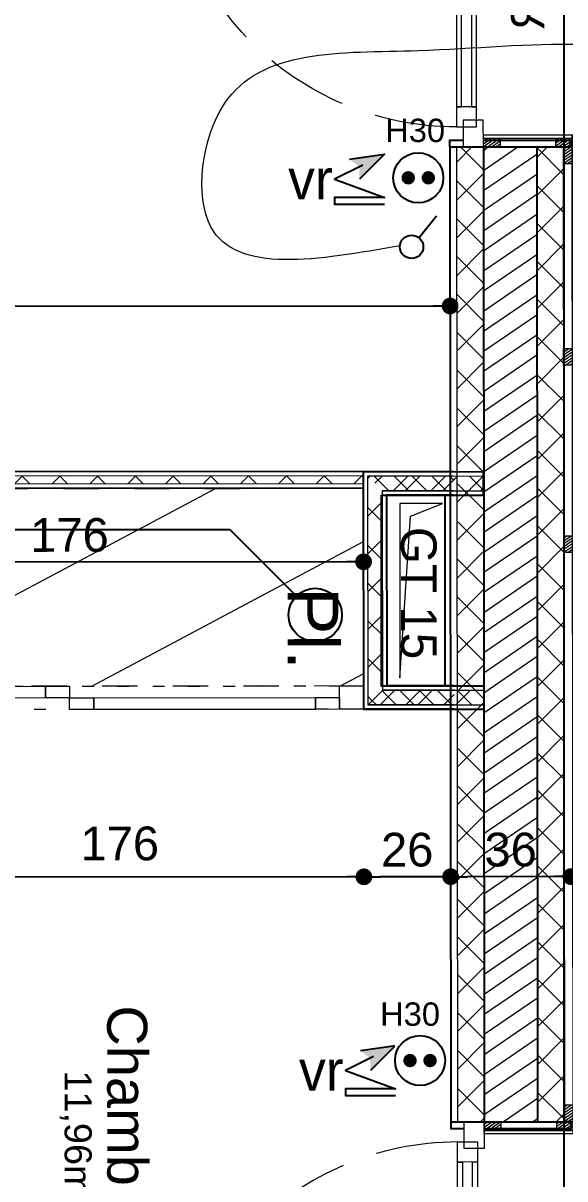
# Model space of a CAD drawing. Header units: centimetres. Extents: x 39595 to 63691, y -25920 to -14518.
# Drawn here: x 56131.1 to 56293.4, y -24586.4 to -24240.4 of the extents above; entities that cross this region are included whole.
import ezdxf

# ---------------------------------------------------------------- set-up
doc = ezdxf.new("R2010")
doc.units = ezdxf.units.CM
doc.header["$LTSCALE"] = 50.8
doc.header["$PDMODE"] = 1
doc.header["$PDSIZE"] = -2
for name, pattern in [('Style de ligne -1', [0.41664, 0.20828, -0.20836]), ('Style de ligne -2', [0.694425, 0.48607, -0.208355]), ('Style de ligne -5', [0.20828, 0.069425, -0.138855])]:
    doc.linetypes.add(name, pattern=pattern)
for name, color, linetype in [('3-BAT C-Niveau-3', 7, 'Continuous'), ('prlm-GT', 242, 'Continuous'), ('prlm-VMC', 62, 'Continuous')]:
    doc.layers.add(name, color=color, linetype=linetype)
doc.layers.add('prlm-ELEC-CFO', color=1, linetype='Continuous', lineweight=25)
doc.layers.add('prlm-ZEROPLOT', color=254, linetype='Continuous', plot=False)
doc.styles.add('Arial', font='arial.ttf')
doc.styles.add('Geneva', font='')
doc.styles.add('Helvetica', font='arial.ttf')
doc.styles.add('Lucida Grande', font='')
doc.styles.add('prlm-elec-cfo', font='comic.ttf', dxfattribs={"height": 12})
doc.styles.get('Geneva').set_extended_font_data('Geneva')
doc.styles.get('Lucida Grande').set_extended_font_data('Lucida Grande')
doc.dimstyles.new('IS', dxfattribs={"dimtxt": 10.08724, "dimasz": 5.007446, "dimexe": 2, "dimexo": 10, "dimgap": 3, "dimtad": 1, "dimdec": 1, "dimtxsty": 'Helvetica', "dimblk": 'DOT', "dimblk1": 'DOT', "dimblk2": 'DOT', "dimcen": 0, "dimdle": 10, "dimazin": 0, "dimtfac": 0.8, "dimtdec": 1, "dimtix": 1, "dimtmove": 0, "dimatfit": 0, "dimldrblk": 'VW_FILLEDARROW-1', "dimfxl": 1, "dimfrac": 2, "dimtolj": 1, "dimarcsym": 0})
pattern_1 = [(315.0531, (47512.718, 24548.3464), (5.6516092, 5.6620945), []), (45.0531, (47512.718, 24548.3464), (5.6620945, -5.6516092), [])]
pattern_2 = [(45, (0, 0), (0, -1), [])]

# ---------------------------------------------------------------- blocks, each defined once
blk = doc.blocks.new('PORTE FENETRE TYPE 3bis')
at = {"color": 7, "linetype": 'Style de ligne -2', "lineweight": 5}
blk.add_line((4, 16), (4, 103), dxfattribs=at)
at = {"color": 7, "linetype": 'Continuous', "lineweight": 25, "flags": 128}
for points in [[(-2, 18), (0, 18), (0, 14)], [(97, 18), (95, 18), (95, 14)], [(0, 7.7), (0, -18), (-2, -18)], [(95, 7.7), (95, -18), (97, -18)]]:
    blk.add_lwpolyline(points, dxfattribs=at)
at = {"color": 7, "linetype": 'Continuous', "lineweight": 13, "flags": 128}
for points in [[(-2, 14), (6, 14), (6, 8), (-2, 8)], [(4, 16), (10, 16), (10, 10), (4, 10)], [(10, 16), (85, 16), (85, 14.5), (10, 14.5)], [(85, 16), (91, 16), (91, 10), (85, 10)], [(89, 14), (97, 14), (97, 8), (89, 8)], [(10, 11.5), (85, 11.5), (85, 10), (10, 10)]]:
    blk.add_lwpolyline(points, close=True, dxfattribs=at)
at = {"color": 7, "linetype": 'Style de ligne -2', "lineweight": 5}
blk.add_arc((4, 16), 87, 360, 90, dxfattribs=at)
at = {"color": 7, "insert": (23.21, -0.18), "char_height": 10.161, "attachment_point": 1, "line_spacing_factor": 0.978845, "style": 'Lucida Grande'}
blk.add_mtext('PF+VR ', dxfattribs=at)
blk = doc.blocks.new('Groupe-28-1')
at = {"linetype": 'Continuous', "lineweight": 5, "true_color": 0xc0c0c0}
h = blk.add_hatch(dxfattribs=at)
h.set_pattern_fill('BOIS 45', color=9, style=0, pattern_type=2)
h.set_pattern_definition(pattern_2)
h.paths.add_polyline_path([(17666.33, -46353.64), (17671.25, -46352.71), (17671.75, -46355.36), (17666.84, -46356.29)])
h = blk.add_hatch(dxfattribs=at)
h.set_pattern_fill('BOIS 45', color=9, style=0, pattern_type=2)
h.set_pattern_definition(pattern_2)
h.paths.add_polyline_path([(17645.01, -46357.67), (17649.93, -46356.74), (17650.43, -46359.4), (17645.52, -46360.33)])
h = blk.add_hatch(dxfattribs=at)
h.set_pattern_fill('BOIS 45', color=9, style=0, pattern_type=2)
h.set_pattern_definition(pattern_2)
h.paths.add_polyline_path([(17671.75, -46355.35), (17672.68, -46360.26), (17670.02, -46360.76), (17669.09, -46355.85)])
h = blk.add_hatch(dxfattribs=at)
h.set_pattern_fill('BOIS 45', color=9, style=0, pattern_type=2)
h.set_pattern_definition(pattern_2)
h.paths.add_polyline_path([(17682.96, -46414.54), (17683.89, -46419.45), (17681.23, -46419.95), (17680.3, -46415.04)])
h = blk.add_hatch(dxfattribs=at)
h.set_pattern_fill('BOIS 45', color=9, style=0, pattern_type=2)
h.set_pattern_definition(pattern_2)
h.paths.add_polyline_path([(17693.38, -46469.6), (17694.31, -46474.51), (17691.66, -46475.01), (17690.73, -46470.1)])
h = blk.add_hatch(dxfattribs=at)
h.set_pattern_fill('BOIS 45', color=9, style=0, pattern_type=2)
h.set_pattern_definition(pattern_2)
h.paths.add_polyline_path([(17725.08, -46636.97), (17726.01, -46641.88), (17723.36, -46642.38), (17722.43, -46637.47)])
h = blk.add_hatch(dxfattribs=at)
h.set_pattern_fill('BOIS 45', color=9, style=0, pattern_type=2)
h.set_pattern_definition(pattern_2)
h.paths.add_polyline_path([(17726.51, -46644.53), (17721.6, -46645.47), (17721.1, -46642.81), (17726.01, -46641.88)])
h = blk.add_hatch(dxfattribs=at)
h.set_pattern_fill('BOIS 45', color=9, style=0, pattern_type=2)
h.set_pattern_definition(pattern_2)
h.paths.add_polyline_path([(17705.19, -46648.57), (17700.28, -46649.5), (17699.78, -46646.85), (17704.69, -46645.92)])
at = {"color": 7, "linetype": 'Continuous', "lineweight": 13, "flags": 128}
for points in [[(17645.05, -46357.67), (17644.87, -46356.68), (17671.06, -46351.72), (17671.25, -46352.71)], [(17666.33, -46353.64), (17671.25, -46352.71), (17671.75, -46355.36), (17666.84, -46356.29)], [(17671.02, -46351.73), (17672, -46351.55), (17727.64, -46645.34), (17726.66, -46645.53)], [(17645.01, -46357.67), (17649.93, -46356.74), (17650.43, -46359.4), (17645.52, -46360.33)], [(17671.75, -46355.35), (17672.68, -46360.26), (17670.02, -46360.76), (17669.09, -46355.85)], [(17682.96, -46414.54), (17683.89, -46419.45), (17681.23, -46419.95), (17680.3, -46415.04)], [(17693.38, -46469.6), (17694.31, -46474.51), (17691.66, -46475.01), (17690.73, -46470.1)], [(17725.08, -46636.97), (17726.01, -46641.88), (17723.36, -46642.38), (17722.43, -46637.47)], [(17726.51, -46644.53), (17721.6, -46645.47), (17721.1, -46642.81), (17726.01, -46641.88)], [(17705.19, -46648.57), (17700.28, -46649.5), (17699.78, -46646.85), (17704.69, -46645.92)], [(17726.47, -46644.54), (17726.66, -46645.53), (17700.46, -46650.49), (17700.28, -46649.5)]]:
    blk.add_lwpolyline(points, close=True, dxfattribs=at)
at = {"color": 7, "linetype": 'Continuous', "lineweight": 5, "flags": 128}
blk.add_lwpolyline([(17699.78, -46646.85), (17723.36, -46642.38), (17669.1, -46355.86), (17645.52, -46360.33), (17645.01, -46357.67), (17671.25, -46352.71), (17726.51, -46644.53), (17700.28, -46649.5)], close=True, dxfattribs=at)
blk = doc.blocks.new('_DOT')
at = {"color": 0, "linetype": 'ByBlock', "lineweight": -2}
blk.add_line((-0.5, 0), (-1, 0), dxfattribs=at)
at = {"color": 0, "linetype": 'ByBlock', "const_width": 0.5}
blk.add_lwpolyline([(-0.25, 0, 1), (0.25, 0, 1)], format="xyb", close=True, dxfattribs=at)
blk = doc.blocks.new('*D69')
at = {"layer": '3-BAT C-Niveau-3', "color": 0, "linetype": 'Continuous', "lineweight": -2, "transparency": 16777216}
blk.add_line((56228.2, -24495.94), (56061.98, -24496.1), dxfattribs=at)
at = {"layer": 'Defpoints', "color": 0, "linetype": 'Continuous', "transparency": 16777216}
for p in [(56233.16, -24445.81), (56056.95, -24475.68), (56056.97, -24496.1)]:
    blk.add_point(p, dxfattribs=at)
at = {"layer": '3-BAT C-Niveau-3', "color": 0, "linetype": 'Continuous', "lineweight": -2, "transparency": 16777216, "xscale": 5.007446289062499, "yscale": 5.007446289062499, "zscale": 5.007446289062499}
for p, rotation in [((56056.97, -24496.1), 180.0531004058566), ((56233.21, -24495.94), 0.05310040585661646)]:
    blk.add_blockref('_DOT', p, dxfattribs=dict(at, rotation=rotation))
at = {"layer": '3-BAT C-Niveau-3', "color": 0, "linetype": 'Continuous', "lineweight": 5, "transparency": 16777216, "insert": (56160.08, -24486.02), "char_height": 10.087, "attachment_point": 5, "rotation": 0.0531, "style": 'Helvetica'}
blk.add_mtext('\\A1;176', dxfattribs=at)
blk = doc.blocks.new('VW_FILLEDARROW-1')
at = {"color": 0, "linetype": 'Continuous', "lineweight": 5, "flags": 128}
blk.add_lwpolyline([(-1.997, 0.535), (0, 0), (-1.997, -0.535)], close=True, dxfattribs=at)
blk = doc.blocks.new('*D70')
at = {"layer": '3-BAT C-Niveau-3', "color": 0, "linetype": 'Continuous', "lineweight": -2, "transparency": 16777216}
blk.add_line((56254.2, -24495.92), (56238.22, -24495.93), dxfattribs=at)
at = {"layer": 'Defpoints', "color": 0, "linetype": 'Continuous', "transparency": 16777216}
for p in [(56233.16, -24445.81), (56259.17, -24450.71), (56233.21, -24495.94)]:
    blk.add_point(p, dxfattribs=at)
at = {"layer": '3-BAT C-Niveau-3', "color": 0, "linetype": 'Continuous', "lineweight": -2, "transparency": 16777216, "xscale": 5.007446289062499, "yscale": 5.007446289062499, "zscale": 5.007446289062499}
for p, rotation in [((56233.21, -24495.94), 180.0531004058566), ((56259.21, -24495.91), 0.05310040585661646)]:
    blk.add_blockref('_DOT', p, dxfattribs=dict(at, rotation=rotation))
at = {"layer": '3-BAT C-Niveau-3', "color": 0, "linetype": 'Continuous', "lineweight": 5, "transparency": 16777216, "insert": (56246.2, -24487.88), "char_height": 10.087, "attachment_point": 5, "rotation": 0.0531, "style": 'Helvetica'}
blk.add_mtext('\\A1;26', dxfattribs=at)
blk = doc.blocks.new('*D76')
at = {"layer": '3-BAT C-Niveau-3', "color": 0, "linetype": 'Continuous', "lineweight": -2, "transparency": 16777216}
blk.add_line((56254.04, -24325.07), (55949.81, -24325.36), dxfattribs=at)
at = {"layer": 'Defpoints', "color": 0, "linetype": 'Continuous', "transparency": 16777216}
for p in [(55944.8, -24325.36), (56259.07, -24346.57), (55944.84, -24367.99)]:
    blk.add_point(p, dxfattribs=at)
at = {"layer": '3-BAT C-Niveau-3', "color": 0, "linetype": 'Continuous', "lineweight": -2, "transparency": 16777216, "xscale": 5.007446289062499, "yscale": 5.007446289062499, "zscale": 5.007446289062499}
for p, rotation in [((55944.8, -24325.36), 180.0531004058566), ((56259.05, -24325.07), 0.05310040585661646)]:
    blk.add_blockref('_DOT', p, dxfattribs=dict(at, rotation=rotation))
at = {"layer": '3-BAT C-Niveau-3', "color": 0, "linetype": 'Continuous', "lineweight": 5, "transparency": 16777216, "insert": (56101.92, -24317.17), "char_height": 10.087, "attachment_point": 5, "rotation": 0.0531, "style": 'Helvetica'}
blk.add_mtext('\\A1;314', dxfattribs=at)
blk = doc.blocks.new('*D77')
at = {"layer": '3-BAT C-Niveau-3', "color": 0, "linetype": 'Continuous', "lineweight": -2, "transparency": 16777216}
blk.add_line((56290.2, -24495.88), (56264.22, -24495.91), dxfattribs=at)
at = {"layer": 'Defpoints', "color": 0, "linetype": 'Continuous', "transparency": 16777216}
for p in [(56259.2, -24488.91), (56295.2, -24488.38), (56259.21, -24495.91)]:
    blk.add_point(p, dxfattribs=at)
at = {"layer": '3-BAT C-Niveau-3', "color": 0, "linetype": 'Continuous', "lineweight": -2, "transparency": 16777216, "xscale": 5.007446289062499, "yscale": 5.007446289062499, "zscale": 5.007446289062499}
for p, rotation in [((56259.21, -24495.91), 180.0531004058566), ((56295.21, -24495.88), 0.05310040585661646)]:
    blk.add_blockref('_DOT', p, dxfattribs=dict(at, rotation=rotation))
at = {"layer": '3-BAT C-Niveau-3', "color": 0, "linetype": 'Continuous', "lineweight": 5, "transparency": 16777216, "insert": (56277.2, -24487.85), "char_height": 10.087, "attachment_point": 5, "rotation": 0.0531, "style": 'Helvetica'}
blk.add_mtext('\\A1;36', dxfattribs=at)
blk = doc.blocks.new('*D87')
at = {"layer": '3-BAT C-Niveau-3', "color": 0, "linetype": 'Continuous', "lineweight": -2, "transparency": 16777216}
blk.add_line((56228.11, -24401.64), (56061.89, -24401.8), dxfattribs=at)
at = {"layer": 'Defpoints', "color": 0, "linetype": 'Continuous', "transparency": 16777216}
for p in [(56056.88, -24396.05), (56056.88, -24401.8), (56233.13, -24406.94)]:
    blk.add_point(p, dxfattribs=at)
at = {"layer": '3-BAT C-Niveau-3', "color": 0, "linetype": 'Continuous', "lineweight": -2, "transparency": 16777216, "xscale": 5.007446289062499, "yscale": 5.007446289062499, "zscale": 5.007446289062499}
for p, rotation in [((56056.88, -24401.8), 180.0531004058566), ((56233.12, -24401.64), 0.05310040585661646)]:
    blk.add_blockref('_DOT', p, dxfattribs=dict(at, rotation=rotation))
at = {"layer": '3-BAT C-Niveau-3', "color": 0, "linetype": 'Continuous', "lineweight": 5, "transparency": 16777216, "insert": (56145, -24393.68), "char_height": 10.087, "attachment_point": 5, "rotation": 0.0531, "style": 'Helvetica'}
blk.add_mtext('\\A1;176', dxfattribs=at)
blk = doc.blocks.new('*D106')
at = {"layer": '3-BAT C-Niveau-3', "color": 0, "linetype": 'Continuous', "lineweight": -2, "transparency": 16777216}
for p, q in [((56342.39, -24180.39), (56354.39, -24180.38)), ((56352.48, -24270.37), (56352.4, -24185.39)), ((56342.48, -24275.39), (56354.48, -24275.38))]:
    blk.add_line(p, q, dxfattribs=at)
at = {"layer": 'Defpoints', "color": 0, "linetype": 'Continuous', "transparency": 16777216}
for p in [(56294.92, -24180.44), (56352.39, -24180.38), (56261, -24275.47)]:
    blk.add_point(p, dxfattribs=at)
at = {"layer": '3-BAT C-Niveau-3', "color": 0, "linetype": 'Continuous', "lineweight": -2, "transparency": 16777216, "xscale": 5.007446289062499, "yscale": 5.007446289062499, "zscale": 5.007446289062499}
for p, rotation in [((56352.39, -24180.38), 90.05310040590868), ((56352.48, -24275.38), 270.0531004059087)]:
    blk.add_blockref('_DOT', p, dxfattribs=dict(at, rotation=rotation))
at = {"layer": '3-BAT C-Niveau-3', "color": 0, "linetype": 'Continuous', "lineweight": 5, "transparency": 16777216, "insert": (56363.12, -24227.87), "char_height": 10.087, "attachment_point": 5, "rotation": 270.0531, "style": 'Helvetica'}
blk.add_mtext('\\A1;95/215', dxfattribs=at)
blk = doc.blocks.new('*D107')
at = {"layer": '3-BAT C-Niveau-3', "color": 0, "linetype": 'Continuous', "lineweight": -2, "transparency": 16777216}
for p, q in [((56342.48, -24275.39), (56354.48, -24275.38)), ((56352.75, -24566.22), (56352.49, -24280.39)), ((56342.75, -24571.24), (56354.75, -24571.23))]:
    blk.add_line(p, q, dxfattribs=at)
at = {"layer": 'Defpoints', "color": 0, "linetype": 'Continuous', "transparency": 16777216}
for p in [(56261, -24275.47), (56352.48, -24275.38), (56261.28, -24571.32)]:
    blk.add_point(p, dxfattribs=at)
at = {"layer": '3-BAT C-Niveau-3', "color": 0, "linetype": 'Continuous', "lineweight": -2, "transparency": 16777216, "xscale": 5.007446289062499, "yscale": 5.007446289062499, "zscale": 5.007446289062499}
for p, rotation in [((56352.48, -24275.38), 90.05310040590868), ((56352.75, -24571.23), 270.0531004059087)]:
    blk.add_blockref('_DOT', p, dxfattribs=dict(at, rotation=rotation))
at = {"layer": '3-BAT C-Niveau-3', "color": 0, "linetype": 'Continuous', "lineweight": 5, "transparency": 16777216, "insert": (56360.66, -24423.3), "char_height": 10.087, "attachment_point": 5, "rotation": 270.0531, "style": 'Helvetica'}
blk.add_mtext('\\A1;296', dxfattribs=at)
blk = doc.blocks.new('Groupe-44-1')
at = {"linetype": 'Continuous', "lineweight": 5, "true_color": 0x808080}
h = blk.add_hatch(dxfattribs=at)
h.set_pattern_fill('02_ISOLANT', color=8, angle=10.7236, style=0, pattern_type=2)
h.set_pattern_definition([(55.723595, (0, 0), (-6.6106423, 4.5054865), []), (145.723595, (0, 0), (4.5054865, 6.6106423), [])])
h.paths.add_polyline_path([(17629.69, -46463.44), (17634.84, -46466.95), (17664.61, -46461.31), (17663.79, -46456.99)])
h = blk.add_hatch(dxfattribs=at)
h.set_pattern_fill('02_ISOLANT', color=8, angle=-169.2764, style=0, pattern_type=2)
h.set_pattern_definition([(-124.276405, (0, 0), (6.6106423, -4.5054865), []), (-34.276405, (0, 0), (-4.5054865, -6.6106423), [])])
h.paths.add_polyline_path([(17676.55, -46524.36), (17675.73, -46520.04), (17645.96, -46525.68), (17642.45, -46530.82)])
at = {"color": 7, "linetype": 'Continuous', "lineweight": 5}
for p, q in [((17628.17, -46462.41), (17663.55, -46455.71)), ((17629.69, -46463.44), (17663.79, -46456.99)), ((17629.69, -46463.44), (17663.79, -46456.99)), ((17634.84, -46466.95), (17664.61, -46461.31)), ((17634.84, -46466.95), (17664.61, -46461.31)), ((17675.73, -46520.04), (17645.96, -46525.68)), ((17675.73, -46520.04), (17645.96, -46525.68)), ((17676.79, -46525.64), (17641.42, -46532.34)), ((17676.55, -46524.36), (17642.45, -46530.82)), ((17676.55, -46524.36), (17642.45, -46530.82))]:
    blk.add_line(p, q, dxfattribs=at)
at = {"color": 7, "linetype": 'Continuous', "lineweight": 25}
for p, q in [((17628.17, -46462.41), (17663.55, -46455.71)), ((17664.85, -46462.59), (17663.55, -46455.71)), ((17636.35, -46467.98), (17664.85, -46462.59)), ((17675.49, -46518.76), (17646.99, -46524.16)), ((17675.49, -46518.76), (17676.79, -46525.64)), ((17676.79, -46525.64), (17641.42, -46532.34))]:
    blk.add_line(p, q, dxfattribs=at)
at = {"color": 7, "linetype": 'Continuous', "lineweight": 18}
blk.add_line((17664.85, -46462.59), (17675.49, -46518.76), dxfattribs=at)
blk = doc.blocks.new('xi.SA')
at = {"layer": 'prlm-ELEC-CFO', "color": 0}
blk.add_lwpolyline([(0.2, -1.28), (5.5, 5.28)], dxfattribs=at)
blk.add_circle((-2, -4), 3.5, dxfattribs=at)
blk = doc.blocks.new('xi.VR')
at = {"layer": 'prlm-ELEC-CFO', "lineweight": 5}
blk.add_hatch(color=0, dxfattribs=at).paths.add_polyline_path([(-3, 6), (-0.1, 3.7), (0, 0), (7.5, 7.5)])
at = {"layer": 'prlm-ELEC-CFO', "color": 0}
for points in [[(-3, 6), (7.5, 7.5), (0, 0)], [(0.95, 4.23), (-7.5, 0), (7.5, -5.5), (-7.5, -5.5), (-7.5, -7.5), (7.5, -7.5)]]:
    blk.add_lwpolyline(points, dxfattribs=at)
blk = doc.blocks.new('xi.PC')
at = {"color": 0, "lineweight": 5}
blk.add_wipeout([(-7.5, -7.5), (7.5, -7.5), (7.5, 7.5), (-7.5, 7.5)], dxfattribs=at).dxf.layer = 'prlm-ELEC-CFO'
at = {"layer": 'prlm-ELEC-CFO', "color": 0, "linetype": 'ByBlock', "lineweight": 5, "const_width": 2}
for points in [[(-4, 0, 1), (-2, 0, 1)], [(2, 0, 1), (4, 0, 1)]]:
    blk.add_lwpolyline(points, format="xyb", close=True, dxfattribs=at)
at = {"layer": 'prlm-ELEC-CFO', "color": 0, "linetype": 'ByBlock', "lineweight": -2}
blk.add_circle((0, 0), 7.5, dxfattribs=at)
blk = doc.blocks.new('Groupe-8-1')
at = {"color": 7, "linetype": 'Style de ligne -5', "lineweight": 5, "flags": 128}
blk.add_lwpolyline([(17641.44, -46532.26), (17468.27, -46565.06), (17466.97, -46558.18), (17640.13, -46525.39)], close=True, dxfattribs=at)
at = {"color": 7, "linetype": 'Continuous', "lineweight": 18, "flags": 128}
for points in [[(17641.44, -46532.26), (17634.33, -46533.61), (17633.03, -46526.73), (17640.13, -46525.39)], [(17634.33, -46533.61), (17627.22, -46534.96), (17626.57, -46531.52), (17633.68, -46530.17)], [(17627.22, -46534.96), (17561.95, -46547.32), (17561.29, -46543.88), (17626.57, -46531.52)], [(17547.08, -46546.57), (17481.84, -46558.93), (17481.19, -46555.49), (17546.43, -46543.13)], [(17554.19, -46545.22), (17547.08, -46546.57), (17546.43, -46543.13), (17553.54, -46541.79)], [(17561.95, -46547.32), (17554.84, -46548.66), (17554.19, -46545.22), (17561.29, -46543.88)], [(17475.38, -46563.71), (17468.27, -46565.06), (17466.97, -46558.18), (17474.08, -46556.83)], [(17481.84, -46558.93), (17474.73, -46560.27), (17474.08, -46556.83), (17481.19, -46555.49)]]:
    blk.add_lwpolyline(points, close=True, dxfattribs=at)

msp = doc.modelspace()

# ---------------------------------------------------------------- hatches: boundary and pattern name
at = {"linetype": 'Continuous', "lineweight": 5, "true_color": 0x808080}
h = msp.add_hatch(dxfattribs=at)
h.set_pattern_fill('02_ISOLANT', color=8, angle=-179.9505, style=0, pattern_type=2)
h.set_pattern_definition([(225.049506, (47512.718, 24548.3464), (5.6617399, -5.6519644), []), (315.049506, (47512.718, 24548.3464), (-5.6519644, -5.6617399), [])])
h.paths.add_polyline_path([(56233.1, -24378.32), (56233.1, -24375.92), (55943.54, -24376.17), (55941.14, -24378.57)])
h = msp.add_hatch(dxfattribs=at)
h.set_pattern_fill('02_ISOLANT', color=8, angle=0.0531, style=0, pattern_type=2)
h.set_pattern_definition([(45.0531, (47512.718, 24548.3464), (-5.6620945, 5.6516092), []), (135.0531, (47512.718, 24548.3464), (5.6516092, 5.6620945), [])])
h.paths.add_polyline_path([(56234.4, -24375.92), (56238.8, -24380.32), (56260.1, -24380.3), (56260.1, -24375.9)])
h = msp.add_hatch(dxfattribs=at)
h.set_pattern_fill('02_ISOLANT', color=8, angle=90.0531, style=0, pattern_type=2)
h.set_pattern_definition([(135.0531, (47512.718, 24548.3464), (-5.6516092, -5.6620945), []), (225.0531, (47512.718, 24548.3464), (-5.6620945, 5.6516092), [])])
h.paths.add_polyline_path([(56234.46, -24444.49), (56238.86, -24440.09), (56238.8, -24380.32), (56234.4, -24375.92)])
h = msp.add_hatch(dxfattribs=at)
h.set_pattern_fill('02_ISOLANT', color=8, angle=-179.9469, style=0, pattern_type=2)
h.set_pattern_definition([(225.0531, (47512.718, 24548.3464), (5.6620945, -5.6516092), []), (315.0531, (47512.718, 24548.3464), (-5.6516092, -5.6620945), [])])
h.paths.add_polyline_path([(56260.26, -24444.47), (56260.26, -24440.07), (56238.86, -24440.09), (56234.46, -24444.49)])
at = {"layer": '3-BAT C-Niveau-3', "linetype": 'Continuous', "lineweight": 5, "true_color": 0x808080}
h = msp.add_hatch(dxfattribs=at)
h.set_pattern_fill('02_ISOLANT', color=8, angle=-89.9469, style=0, pattern_type=2)
h.set_pattern_definition(pattern_1)
h.paths.add_polyline_path([(56269.01, -24277.46), (56261.01, -24277.47), (56261.28, -24569.32), (56269.28, -24569.31)])
at = {"layer": '3-BAT C-Niveau-3', "linetype": 'Continuous', "lineweight": 5}
h = msp.add_hatch(dxfattribs=at)
h.set_pattern_fill('MURS MACONNERIE-2', angle=-10.6705, style=0, pattern_type=2)
h.set_pattern_definition([(34.329506, (47530.9855, 24544.9045), (-2.3465344, 4.4151757), [])])
h.paths.add_polyline_path([(56285.01, -24277.44), (56269.01, -24277.46), (56269.28, -24569.31), (56285.28, -24569.29)])
at = {"layer": '3-BAT C-Niveau-3', "linetype": 'Continuous', "lineweight": 5, "true_color": 0x808080}
h = msp.add_hatch(dxfattribs=at)
h.set_pattern_fill('02_ISOLANT', color=8, angle=-89.9469, style=0, pattern_type=2)
h.set_pattern_definition(pattern_1)
h.paths.add_polyline_path([(56293.01, -24277.44), (56285.01, -24277.44), (56285.28, -24569.29), (56293.28, -24569.29)])
at = {"layer": '3-BAT C-Niveau-3', "linetype": 'Continuous', "lineweight": 18, "true_color": 0xa0a0a4}
h = msp.add_hatch(dxfattribs=at)
h.set_pattern_fill('BA 13', color=253, angle=-10.6705, style=0, pattern_type=2)
h.set_pattern_definition([(207.98931, (47512.718, 24548.346), (-14.252246, 31.966756), [])])
h.paths.add_polyline_path([(56233.1, -24379.62), (56233.16, -24438.81), (56056.92, -24438.97), (56056.86, -24379.78)])

# ---------------------------------------------------------------- linework, layer by layer
at = {"color": 7, "linetype": 'Continuous', "lineweight": 5}
for p, q in [((56233.1, -24375.92), (55943.54, -24376.17)), ((56233.1, -24375.92), (55943.54, -24376.17)), ((56233.1, -24374.62), (56260.1, -24374.6)), ((56233.16, -24445.79), (56233.1, -24374.62)), ((56234.4, -24375.92), (56260.1, -24375.9)), ((56234.4, -24375.92), (56260.1, -24375.9)), ((56234.46, -24444.49), (56234.4, -24375.92)), ((56234.46, -24444.49), (56234.4, -24375.92)), ((56233.1, -24379.62), (55939.84, -24379.87)), ((56233.1, -24378.32), (55941.14, -24378.57)), ((56233.1, -24378.32), (55941.14, -24378.57)), ((56238.8, -24380.32), (56260.1, -24380.3)), ((56238.8, -24380.32), (56260.1, -24380.3)), ((56238.86, -24440.09), (56238.8, -24380.32)), ((56238.86, -24440.09), (56238.8, -24380.32)), ((56260.26, -24440.07), (56238.86, -24440.09)), ((56260.26, -24440.07), (56238.86, -24440.09)), ((56260.26, -24445.77), (56233.16, -24445.79)), ((56260.26, -24444.47), (56234.46, -24444.49)), ((56260.26, -24444.47), (56234.46, -24444.49))]:
    msp.add_line(p, q, dxfattribs=at)
at = {"color": 7, "linetype": 'Continuous', "lineweight": 25}
for p, q in [((56233.1, -24374.62), (55944.84, -24374.87)), ((56233.1, -24374.62), (56260.1, -24374.6)), ((56233.16, -24445.79), (56233.1, -24374.62)), ((56233.1, -24379.62), (55939.84, -24379.87)), ((56240.1, -24381.61), (56260.1, -24381.6)), ((56240.16, -24438.79), (56240.1, -24381.61)), ((56260.26, -24438.77), (56240.16, -24438.79)), ((56260.26, -24445.77), (56233.16, -24445.79))]:
    msp.add_line(p, q, dxfattribs=at)
at = {"color": 7, "linetype": 'Continuous', "lineweight": 13, "flags": 128}
msp.add_lwpolyline([(56256.77, -24384.15), (56243.97, -24384.16), (56244.01, -24436.38), (56247.17, -24387.98)], close=True, dxfattribs=at)
at = {"layer": '3-BAT C-Niveau-3', "color": 7, "linetype": 'Continuous', "lineweight": 25}
for p, q in [((56259.01, -24277.47), (56295.01, -24277.44)), ((56259.01, -24277.47), (56259.28, -24569.32)), ((56269.01, -24277.46), (56269.28, -24569.31)), ((56285.01, -24277.44), (56285.28, -24569.29)), ((56259.28, -24569.32), (56295.28, -24569.29))]:
    msp.add_line(p, q, dxfattribs=at)
at = {"layer": '3-BAT C-Niveau-3', "color": 7, "linetype": 'Continuous', "lineweight": 5}
for p, q in [((56259.01, -24277.47), (56259.28, -24569.32)), ((56261.01, -24277.47), (56261.28, -24569.32)), ((56285.01, -24277.44), (56285.28, -24569.29)), ((56293.01, -24277.44), (56293.28, -24569.29))]:
    msp.add_line(p, q, dxfattribs=at)
at = {"layer": '3-BAT C-Niveau-3', "color": 251, "linetype": 'Style de ligne -1', "lineweight": 5, "true_color": 0x616161, "flags": 128}
msp.add_lwpolyline([(56233.1, -24379.62), (56233.16, -24438.81), (56056.92, -24438.97), (56056.86, -24379.78)], close=True, dxfattribs=at)
at = {"layer": 'prlm-ELEC-CFO', "lineweight": 13}
msp.add_spline([(56244.03, -24307.02), (56187.37, -24301.36), (56191.38, -24264.61), (56249.54, -24248.57), (56335.12, -24257.26), (56344.48, -24360.83), (56306.33, -24416.76)], degree=3, dxfattribs=at)
at = {"layer": 'prlm-GT'}
msp.add_lwpolyline([(56238.51, -24381.66), (56257.51, -24381.66), (56257.51, -24438.83), (56238.51, -24438.83)], close=True, dxfattribs=at)
at = {"layer": 'prlm-VMC'}
msp.add_lwpolyline([(56212.29, -24411.23), (56193.12, -24392.05), (55719.2, -24392.05)], dxfattribs=at)
msp.add_circle((56218.63, -24417.56), 8, dxfattribs=at)
at = {"layer": 'prlm-ZEROPLOT', "ltscale": 50}
msp.add_lwpolyline([(56293.24, -23287.16), (55669.69, -23287.16), (55669.69, -24841.91), (56293.24, -24841.91)], close=True, dxfattribs=at)

# ---------------------------------------------------------------- block references
at = {"color": 7, "rotation": 349.3295056620147}
msp.add_blockref('Groupe-8-1', (47512.72, 24548.35), dxfattribs=at)
at = {"layer": '3-BAT C-Niveau-3', "color": 7, "xscale": -1, "rotation": 90.05310040589403}
msp.add_blockref('PORTE FENETRE TYPE 3bis', (56276.92, -24180.45), dxfattribs=at)
at = {"layer": '3-BAT C-Niveau-3', "color": 7}
for name, p, rotation in [('Groupe-28-1', (47512.72, 24548.35), 349.3295056620147), ('Groupe-44-1', (47512.72, 24548.35), 349.3295056620147), ('PORTE FENETRE TYPE 3bis', (56277.37, -24666.3), 90.05310040589403)]:
    msp.add_blockref(name, p, dxfattribs=dict(at, rotation=rotation))
at = {"layer": 'prlm-ELEC-CFO'}
msp.add_blockref('xi.SA', (56249.51, -24303.36), dxfattribs=at)

# ---------------------------------------------------------------- texts
at = {"color": 7, "attachment_point": 2, "rotation": 270.0531, "line_spacing_factor": 0.834288, "style": 'Helvetica'}
for s, insert, char_height in [('Pl.\\P', (56225.52, -24421.6), 15.131), ('Chambre 3\\P{\\H0.6752x;11,96m2}\\P', (56168.33, -24575.88), 12)]:
    msp.add_mtext(s, dxfattribs=dict(at, insert=insert, char_height=char_height))
at = {"layer": '3-BAT C-Niveau-3', "color": 5, "true_color": 0x0000ff, "insert": (56254.99, -24391.2), "char_height": 10.657, "attachment_point": 1, "rotation": 270.0531, "line_spacing_factor": 0.25, "style": 'Geneva'}
msp.add_mtext('GT 15', dxfattribs=at)
at = {"layer": 'prlm-ELEC-CFO', "style": 'Arial'}
for p in [(56239.61, -24276), (56238.08, -24540.54)]:
    msp.add_text('H30', height=7, dxfattribs=at).set_placement(p)

# ---------------------------------------------------------------- dimensions: what is measured, and where the dimension line sits
at = {"layer": '3-BAT C-Niveau-3', "color": 7, "linetype": 'Continuous', "lineweight": 5}
for base, p1, p2, angle, override, picture, middle in [((56352.39, -24180.38), (56261, -24275.47), (56294.92, -24180.44), 270.0531, {"dimtxt": 10.08724, "dimdec": 0, "dimpost": '<>/215', "dimtxsty": 'Helvetica', "dimtmove": 2}, '*D106', (56363.12, -24227.87)), ((56352.48, -24275.38), (56261.28, -24571.32), (56261, -24275.47), 270.0531, {"dimtxt": 10.08724, "dimdec": 0, "dimpost": '<>', "dimtxsty": 'Helvetica', "dimtmove": 2}, '*D107', (56360.66, -24423.3)), ((55944.8, -24325.36), (56259.07, -24346.57), (55944.84, -24367.99), 0.0531, {"dimtxt": 10.08724, "dimdec": 0, "dimpost": '<>', "dimtxsty": 'Helvetica', "dimse1": 1, "dimse2": 1, "dimtmove": 2}, '*D76', (56101.92, -24317.17)), ((56056.88, -24401.8), (56233.13, -24406.94), (56056.88, -24396.05), 0.0531, {"dimtxt": 10.08724, "dimdec": 0, "dimpost": '<>', "dimtxsty": 'Helvetica', "dimse1": 1, "dimse2": 1, "dimtmove": 2}, '*D87', (56145, -24393.68)), ((56233.21, -24495.94), (56259.17, -24450.71), (56233.16, -24445.81), 0.0531, {"dimtxt": 10.08724, "dimdec": 0, "dimpost": '<>', "dimtxsty": 'Helvetica', "dimse1": 1, "dimse2": 1, "dimtmove": 2}, '*D70', (56246.2, -24487.88)), ((56259.21, -24495.91), (56295.2, -24488.38), (56259.2, -24488.91), 0.0531, {"dimtxt": 10.08724, "dimdec": 0, "dimpost": '<>', "dimtxsty": 'Helvetica', "dimse1": 1, "dimse2": 1, "dimtmove": 2}, '*D77', (56277.2, -24487.85))]:
    dim = msp.add_linear_dim(base=base, p1=p1, p2=p2, angle=angle, dimstyle='IS', override=override, dxfattribs=at)
    dim.commit()
    dim.dimension.update_dxf_attribs({"geometry": picture, "text_midpoint": middle})
dim = msp.add_linear_dim(base=(56056.97, -24496.1), p1=(56233.16, -24445.81), p2=(56056.95, -24475.68), angle=0.0531, dimstyle='IS', override={"dimtxt": 10.08724, "dimdec": 0, "dimpost": '<>', "dimtxsty": 'Helvetica', "dimse1": 1, "dimse2": 1, "dimtmove": 2}, dxfattribs=at)
dim.commit()
dim.dimension.update_dxf_attribs({"geometry": '*D69', "text_midpoint": (56160.08, -24486.02), "dimtype": 160})

# ---------------------------------------------------------------- next in the draw order: block references
at = {"layer": 'prlm-ELEC-CFO'}
msp.add_blockref('xi.PC', (56249.51, -24286.7), dxfattribs=at)

# ---------------------------------------------------------------- next in the draw order: texts
at = {"layer": 'prlm-ELEC-CFO', "lineweight": 20, "char_height": 12, "attachment_point": 5, "line_spacing_factor": 0.8, "style": 'prlm-elec-cfo', "bg_fill": 3, "box_fill_scale": 1.1, "bg_fill_color": 256, "bg_fill_transparency": 0}
for insert in [(56217.2, -24287.13), (56220.46, -24553.93)]:
    msp.add_mtext('vr', dxfattribs=dict(at, insert=insert))

# ---------------------------------------------------------------- next in the draw order: block references
at = {"layer": 'prlm-ELEC-CFO'}
for p in [(56231.91, -24287.13), (56235.17, -24553.93)]:
    msp.add_blockref('xi.VR', p, dxfattribs=at)

# ---------------------------------------------------------------- next in the draw order: block references
msp.add_blockref('xi.PC', (56250.04, -24550.94), dxfattribs=at)

doc.saveas('drawing.dxf')
